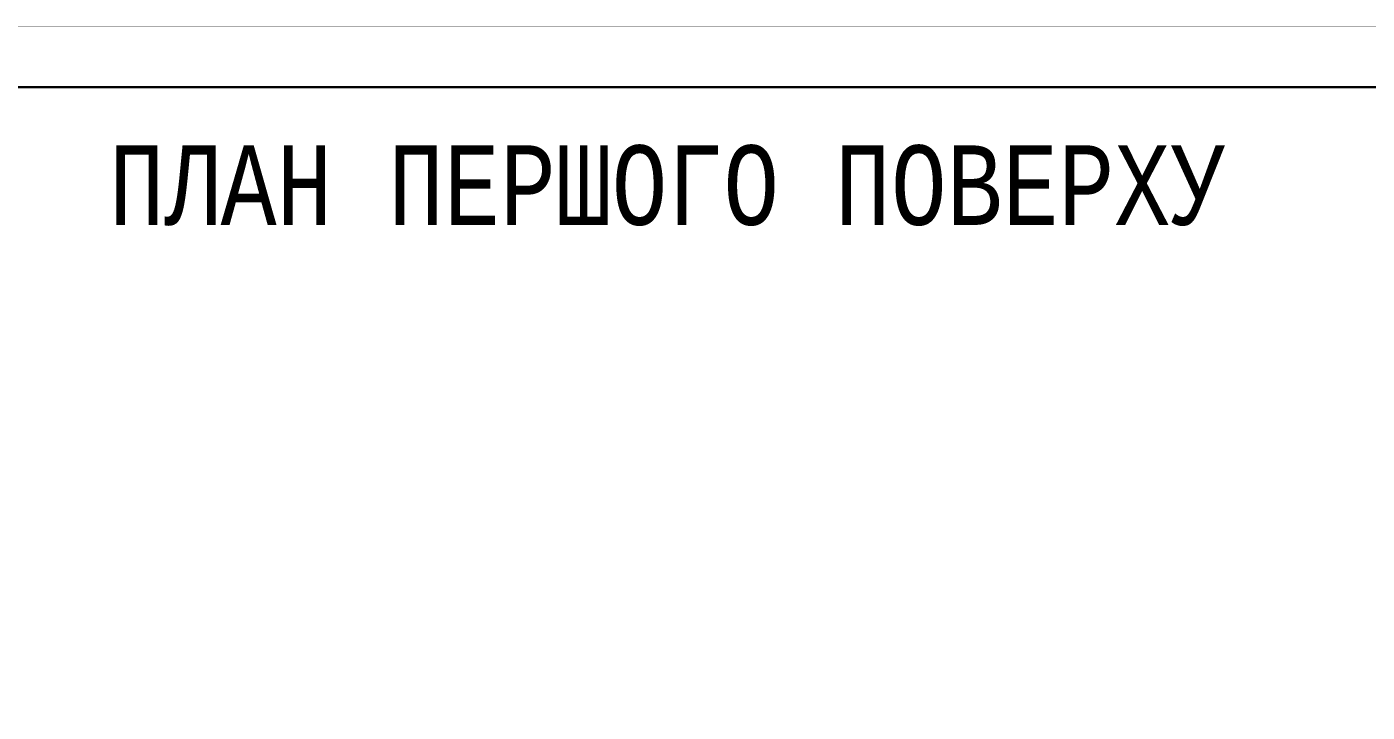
# Model space of a CAD drawing. Header units: millimetres. Extents: x -689206 to 4969298, y -1019800 to 703299.
# Drawn here: x 77025 to 110387, y 19956 to 37025 of the extents above; entities that cross this region are included whole.
import ezdxf

# ---------------------------------------------------------------- set-up
doc = ezdxf.new("R2010")
doc.units = ezdxf.units.MM
doc.layers.add('внешняярамка', color=7, linetype='Continuous', lineweight=5, plot=False)
doc.layers.add('Відомість заповнення дверних та віконних прорізів', color=7, linetype='Continuous', lineweight=5)
doc.layers.add('Штамп', color=7, linetype='Continuous', lineweight=5)
doc.styles.add('Аннотативный', font='isocteur.ttf', dxfattribs={"width": 0.7, "height": 250})

msp = doc.modelspace()

# ---------------------------------------------------------------- linework, layer by layer
at = {"layer": 'внешняярамка', "lineweight": 5, "ltscale": 50, "const_width": 3}
msp.add_lwpolyline([(29525.7, -52005.3), (155424.4, -52005.3), (155424.4, 37023), (29525.7, 37023), (29525.7, -52005.3)], dxfattribs=at)
at = {"layer": 'Штамп', "lineweight": 30}
msp.add_lwpolyline([(35520.9, -50506.5), (153925.6, -50506.5), (153925.6, 35524.3), (35520.9, 35524.3)], close=True, dxfattribs=at)

# ---------------------------------------------------------------- texts
at = {"layer": 'Відомість заповнення дверних та віконних прорізів', "ltscale": 50, "insert": (79070.4, 34072.6), "char_height": 1981.599, "width": 41013.368, "attachment_point": 1, "style": 'Аннотативный'}
msp.add_mtext('ПЛАН ПЕРШОГО ПОВЕРХУ', dxfattribs=at)

doc.saveas('drawing.dxf')
